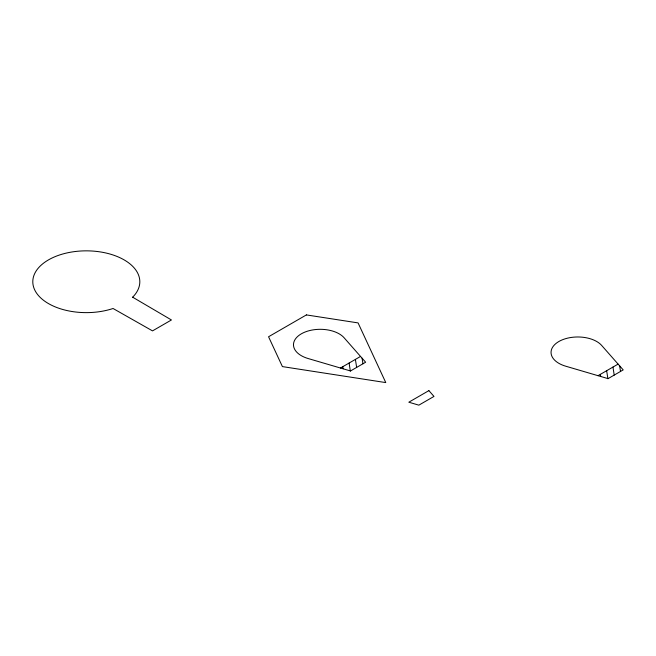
<?xml version="1.0" encoding="UTF-8"?>
<svg xmlns="http://www.w3.org/2000/svg" width="656" height="656" viewBox="0 0 656 656"><rect width="100%" height="100%" fill="white"/><g stroke="black" fill="none" stroke-linecap="round" stroke-linejoin="round"><path stroke-width="0.98" d="M340.472 368.024L360.538 356.438M598.034 375.691L618.1 364.105M608.063 378.635L565.652 366.179A26.757 15.449 0 0 1 558.879 341.497A26.757 15.449 0 0 1 601.634 345.409L623.2 369.894L607.907 378.725L606.644 370.714M350.509 370.968L308.09 358.52A26.757 15.449 0 0 1 301.325 333.83A26.757 15.449 0 0 1 344.08 337.742L365.638 362.227L350.345 371.058L349.09 363.047M619.633 365.851L620.519 371.444M612.95 367.073L614.213 375.084M600.338 374.355L600.675 376.462M362.079 358.184L362.957 363.777M355.396 359.406L356.651 367.417M342.785 366.688L343.113 368.795M132.643 297.184L171.437 319.964L152.52 330.886L113.062 308.492A53.505 30.889 0 0 1 33.612 287.098A53.505 30.889 0 0 1 95.596 251.314A53.505 30.889 0 0 1 132.643 297.184M306.393 314.913L268.558 336.758L282.408 366.597L385.769 382.587L358.078 322.908L306.393 314.913M428.885 390.623L408.819 402.21L418.848 405.154L433.985 396.421L428.885 390.623"/></g></svg>
